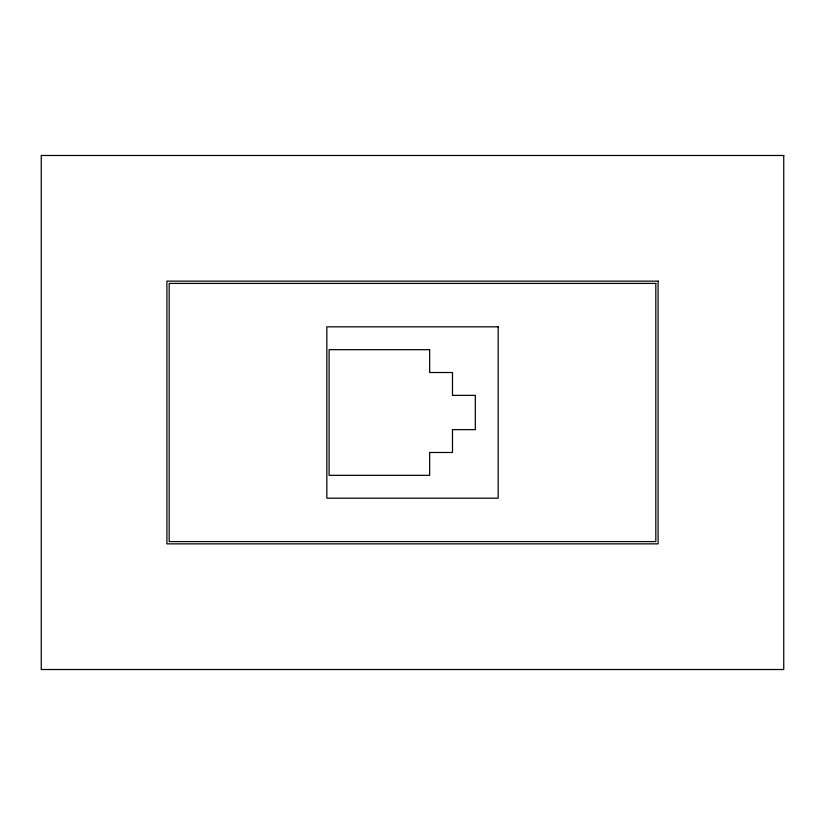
<?xml version="1.0" encoding="UTF-8"?>
<svg xmlns="http://www.w3.org/2000/svg" width="825" height="825" viewBox="0 0 825 825"><rect width="100%" height="100%" fill="white"/><g stroke="black" fill="none" stroke-linecap="round" stroke-linejoin="round"><path stroke-width="1.24" d="M783.75 155.482L41.25 155.482L41.25 669.518L783.75 669.518L783.75 155.482M658.092 281.139L166.908 281.139L166.908 543.861L658.092 543.861L658.092 281.139M655.823 283.418L169.177 283.418L169.177 541.582L655.823 541.582L655.823 283.418M498.176 326.824L326.824 326.824L326.824 498.176L498.176 498.176L498.176 326.824M429.639 349.676L329.113 349.676L329.113 475.324L429.639 475.324L429.639 452.482L452.482 452.482L452.482 429.639L475.324 429.639L475.324 395.361L452.482 395.361L452.482 372.518L429.639 372.518L429.639 349.676"/></g></svg>
